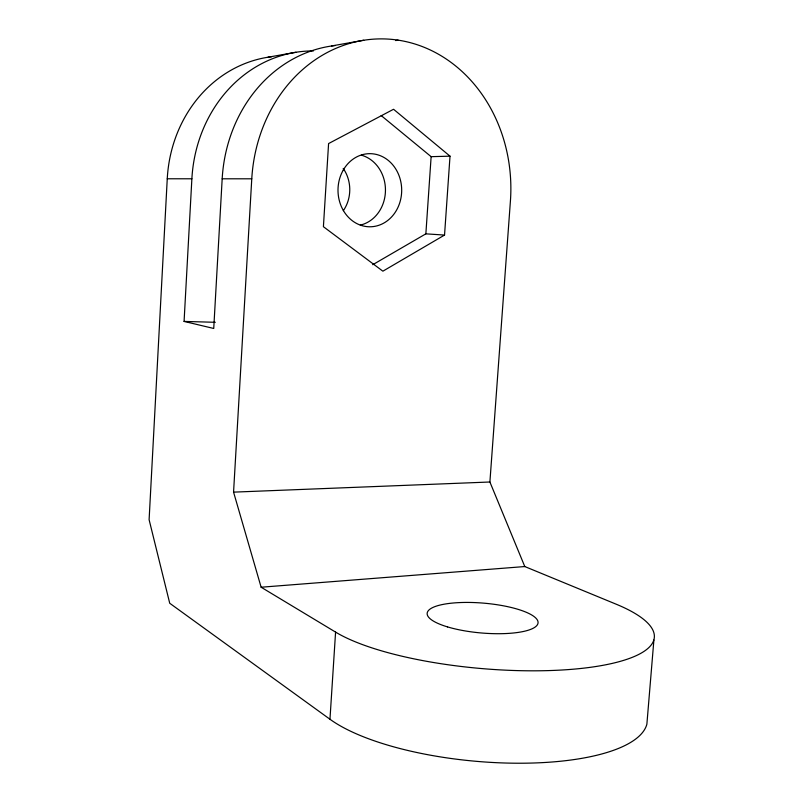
<?xml version="1.0" encoding="UTF-8"?>
<svg xmlns="http://www.w3.org/2000/svg" width="803" height="803" viewBox="0 0 803 803"><rect width="100%" height="100%" fill="white"/><g stroke="black" fill="none" stroke-linecap="round" stroke-linejoin="round"><path stroke-width="1.2" d="M271.725 56.702A131.792 118.623 87.7 0 0 167.255 178.778L149.107 519.712L169.724 603.254L329.963 719.247A168.75 55.548 5.2 0 0 512.083 763.171A168.75 55.548 5.2 0 0 646.877 724.176L653.893 640.031M363.779 40.25L330.334 46.183A143.536 125.981 89.5 0 0 222.18 178.798L213.739 328.467L184.078 321.421L191.877 178.788A137.072 122.006 88.6 0 1 313.411 50.93M233.563 492.139L251.771 178.808A149.83 129.695 -89.8 0 1 390.961 39.297A149.83 129.695 -89.8 0 1 510.407 201.172L489.9 482.001L524.781 566.547L616.102 604.167A169.563 45.841 4.9 0 1 578.572 668.708A169.563 45.841 4.9 0 1 335.584 632.102L261.126 587.224L233.563 492.139L489.9 482.001M329.963 719.247L335.584 632.102M372.733 264.719L425.861 233.844L431.131 156.665L381.184 115.562M444.541 235.068L450.011 156.173L393.56 109.268L328.588 143.566L323.408 226.697L382.88 271.183L444.541 235.068L425.861 233.844M267.991 57.224L295.986 52.265M395.658 40.572L398.117 40.15M261.126 587.224L524.781 566.547M431.131 156.665L450.011 156.173M167.255 178.778L191.877 178.788M222.18 178.798L251.771 178.808M184.078 321.421L215.314 322.294M343.212 168.409A34.218 30.424 88.7 0 1 343.333 210.667M331.559 45.992A143.536 125.981 89.5 0 1 335.252 45.52M361.39 155.17A35.834 31.417 89.6 0 1 385.45 190.682A35.834 31.417 89.6 0 1 360.316 225.111M447.522 626.902A55.638 14.956 4.9 0 0 537.337 624.844A55.638 14.956 4.9 0 0 462.97 602.471A55.638 14.956 4.9 0 0 447.522 626.902M343.282 170.035A36.567 31.849 89.9 0 0 367.894 226.717A36.567 31.849 89.9 0 0 398.338 173.91A36.567 31.849 89.9 0 0 343.282 170.035"/></g></svg>
